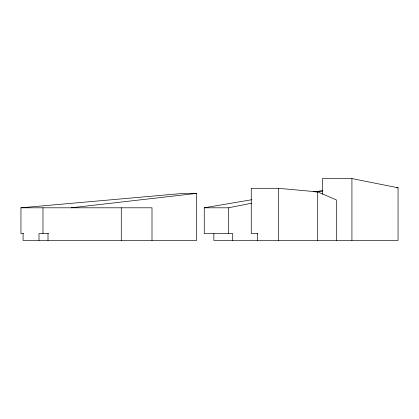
<?xml version="1.0" encoding="UTF-8"?>
<svg xmlns="http://www.w3.org/2000/svg" width="419" height="419" viewBox="0 0 419 419"><rect width="100%" height="100%" fill="white"/><g stroke="black" fill="none" stroke-linecap="round" stroke-linejoin="round"><path stroke-width="0.63" d="M232.713 240.417L232.713 233.561L204.252 233.561L204.252 207.798L228.554 207.798L251.583 203.205M204.252 207.798L251.809 199.722M315.125 191.661L322.908 190.718M71.267 207.798L196.652 193.389L196.652 240.417L23.076 240.417L23.076 233.561M23.569 233.561L20.95 233.561L20.95 207.798L183.292 193.389L196.652 193.389M313.197 191.687L322.321 191.043M213.863 233.561L213.863 240.417L398.05 240.417L398.05 187.775L351.923 178.583L322.457 178.583L322.457 194.201M396.767 187.775L398.05 187.775M336.337 240.417L336.337 199.931L317.707 191.892L278.321 188.304L251.264 188.304L251.264 233.561L257.79 233.561M315.104 191.892L317.707 191.892L317.707 240.417M20.95 207.798L151.997 207.798L151.997 240.417M48.709 233.561L39.004 233.561L39.004 240.417M351.923 178.583L351.923 240.417M278.321 188.304L278.321 240.417M257.329 233.561L257.329 240.417M228.554 207.798L228.554 233.561M121.28 207.798L121.28 240.417M48.007 233.561L48.007 240.417M42.984 207.798L42.984 233.561"/></g></svg>
